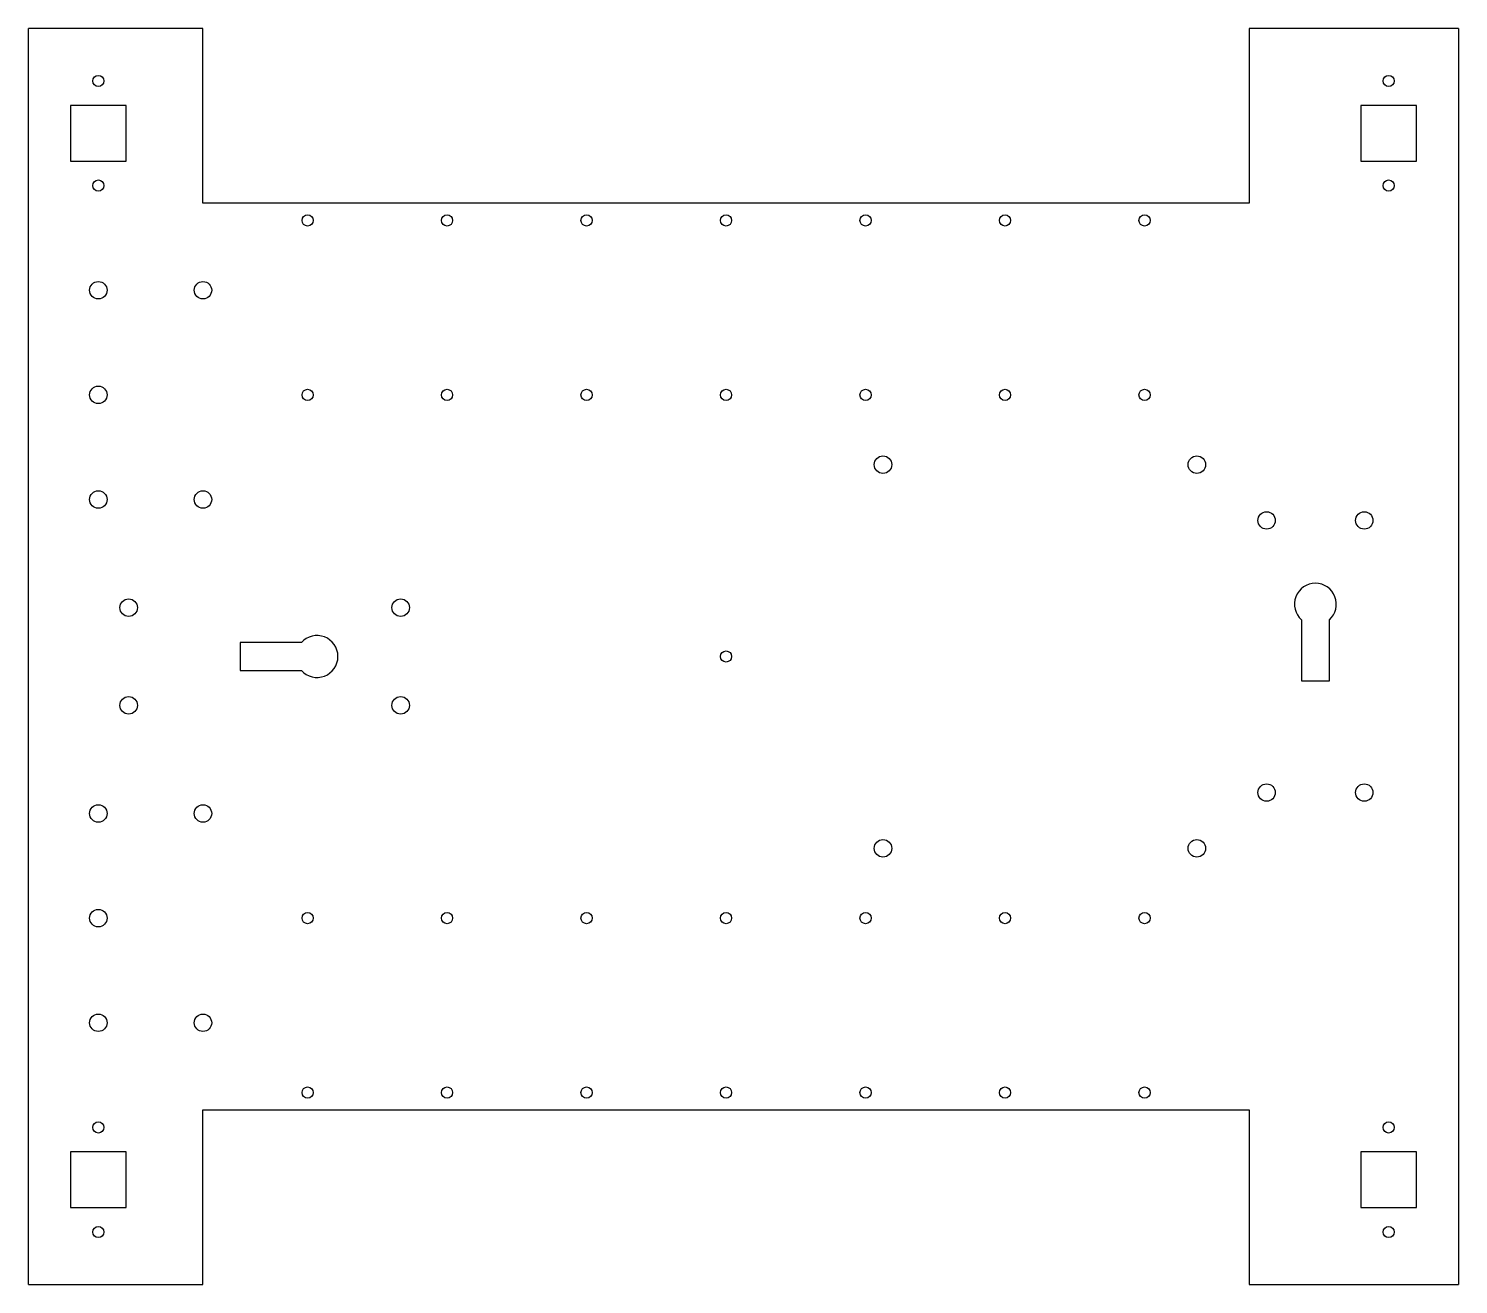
# Model space of a CAD drawing. Header units: millimetres. Extents: x -105 to 100, y -90 to 90.
import ezdxf

# ---------------------------------------------------------------- set-up
doc = ezdxf.new("R2010")
doc.units = ezdxf.units.MM

msp = doc.modelspace()

# ---------------------------------------------------------------- linework, layer by layer
at = {"color": 7, "linetype": 'Continuous', "lineweight": 25}
for p, q in [((-105, -90), (-105, 90)), ((-80, 90), (-105, 90)), ((-80, 65), (-80, 90)), ((70, 90), (70, 65)), ((100, 90), (70, 90)), ((100, 90), (100, -90)), ((-91, 79), (-99, 79)), ((-99, 79), (-99, 71)), ((-91, 71), (-91, 79)), ((86, 79), (86, 71)), ((94, 79), (86, 79)), ((94, 71), (94, 79)), ((-99, 71), (-91, 71)), ((86, 71), (94, 71)), ((70, 65), (-80, 65)), ((77.5, 5.26), (77.5, -3.5)), ((81.5, -3.5), (81.5, 5.26)), ((-65.89, 2), (-74.65, 2)), ((-74.65, 2), (-74.65, -2)), ((-74.65, -2), (-65.89, -2)), ((77.5, -3.5), (81.5, -3.5)), ((-80, -90), (-80, -65)), ((-80, -65), (70, -65)), ((70, -65), (70, -90)), ((-99, -71), (-99, -79)), ((-91, -71), (-99, -71)), ((-91, -79), (-91, -71)), ((94, -71), (86, -71)), ((86, -71), (86, -79)), ((94, -79), (94, -71)), ((-99, -79), (-91, -79)), ((86, -79), (94, -79)), ((-105, -90), (-80, -90)), ((70, -90), (100, -90))]:
    msp.add_line(p, q, dxfattribs=at)
for centre, radius in [((-95, 82.5), 0.8), ((90, 82.5), 0.8), ((-95, 67.5), 0.8), ((90, 67.5), 0.8), ((-65, 62.5), 0.8), ((-45, 62.5), 0.8), ((-25, 62.5), 0.8), ((-5, 62.5), 0.8), ((15, 62.5), 0.8), ((35, 62.5), 0.8), ((55, 62.5), 0.8), ((-95, 52.5), 1.25), ((-80, 52.5), 1.25), ((-95, 37.5), 1.25), ((-65, 37.5), 0.8), ((-45, 37.5), 0.8), ((-25, 37.5), 0.8), ((-5, 37.5), 0.8), ((15, 37.5), 0.8), ((35, 37.5), 0.8), ((55, 37.5), 0.8), ((17.5, 27.5), 1.25), ((62.5, 27.5), 1.25), ((-95, 22.5), 1.25), ((-80, 22.5), 1.25), ((72.5, 19.5), 1.25), ((86.5, 19.5), 1.25), ((-90.65, 7), 1.25), ((-51.65, 7), 1.25), ((-5, 0), 0.8), ((-90.65, -7), 1.25), ((-51.65, -7), 1.25), ((72.5, -19.5), 1.25), ((86.5, -19.5), 1.25), ((-95, -22.5), 1.25), ((-80, -22.5), 1.25), ((17.5, -27.5), 1.25), ((62.5, -27.5), 1.25), ((-95, -37.5), 1.25), ((-65, -37.5), 0.8), ((-45, -37.5), 0.8), ((-25, -37.5), 0.8), ((-5, -37.5), 0.8), ((15, -37.5), 0.8), ((35, -37.5), 0.8), ((55, -37.5), 0.8), ((-95, -52.5), 1.25), ((-80, -52.5), 1.25), ((-65, -62.5), 0.8), ((-45, -62.5), 0.8), ((-25, -62.5), 0.8), ((-5, -62.5), 0.8), ((15, -62.5), 0.8), ((35, -62.5), 0.8), ((55, -62.5), 0.8), ((-95, -67.5), 0.8), ((90, -67.5), 0.8), ((-95, -82.5), 0.8), ((90, -82.5), 0.8)]:
    msp.add_circle(centre, radius, dxfattribs=at)
for centre, start, end in [((79.5, 7.5), 311.8103, 228.1897), ((-63.65, 0), 221.8103, 138.1897)]:
    msp.add_arc(centre, 3, start, end, dxfattribs=at)

doc.saveas('drawing.dxf')
